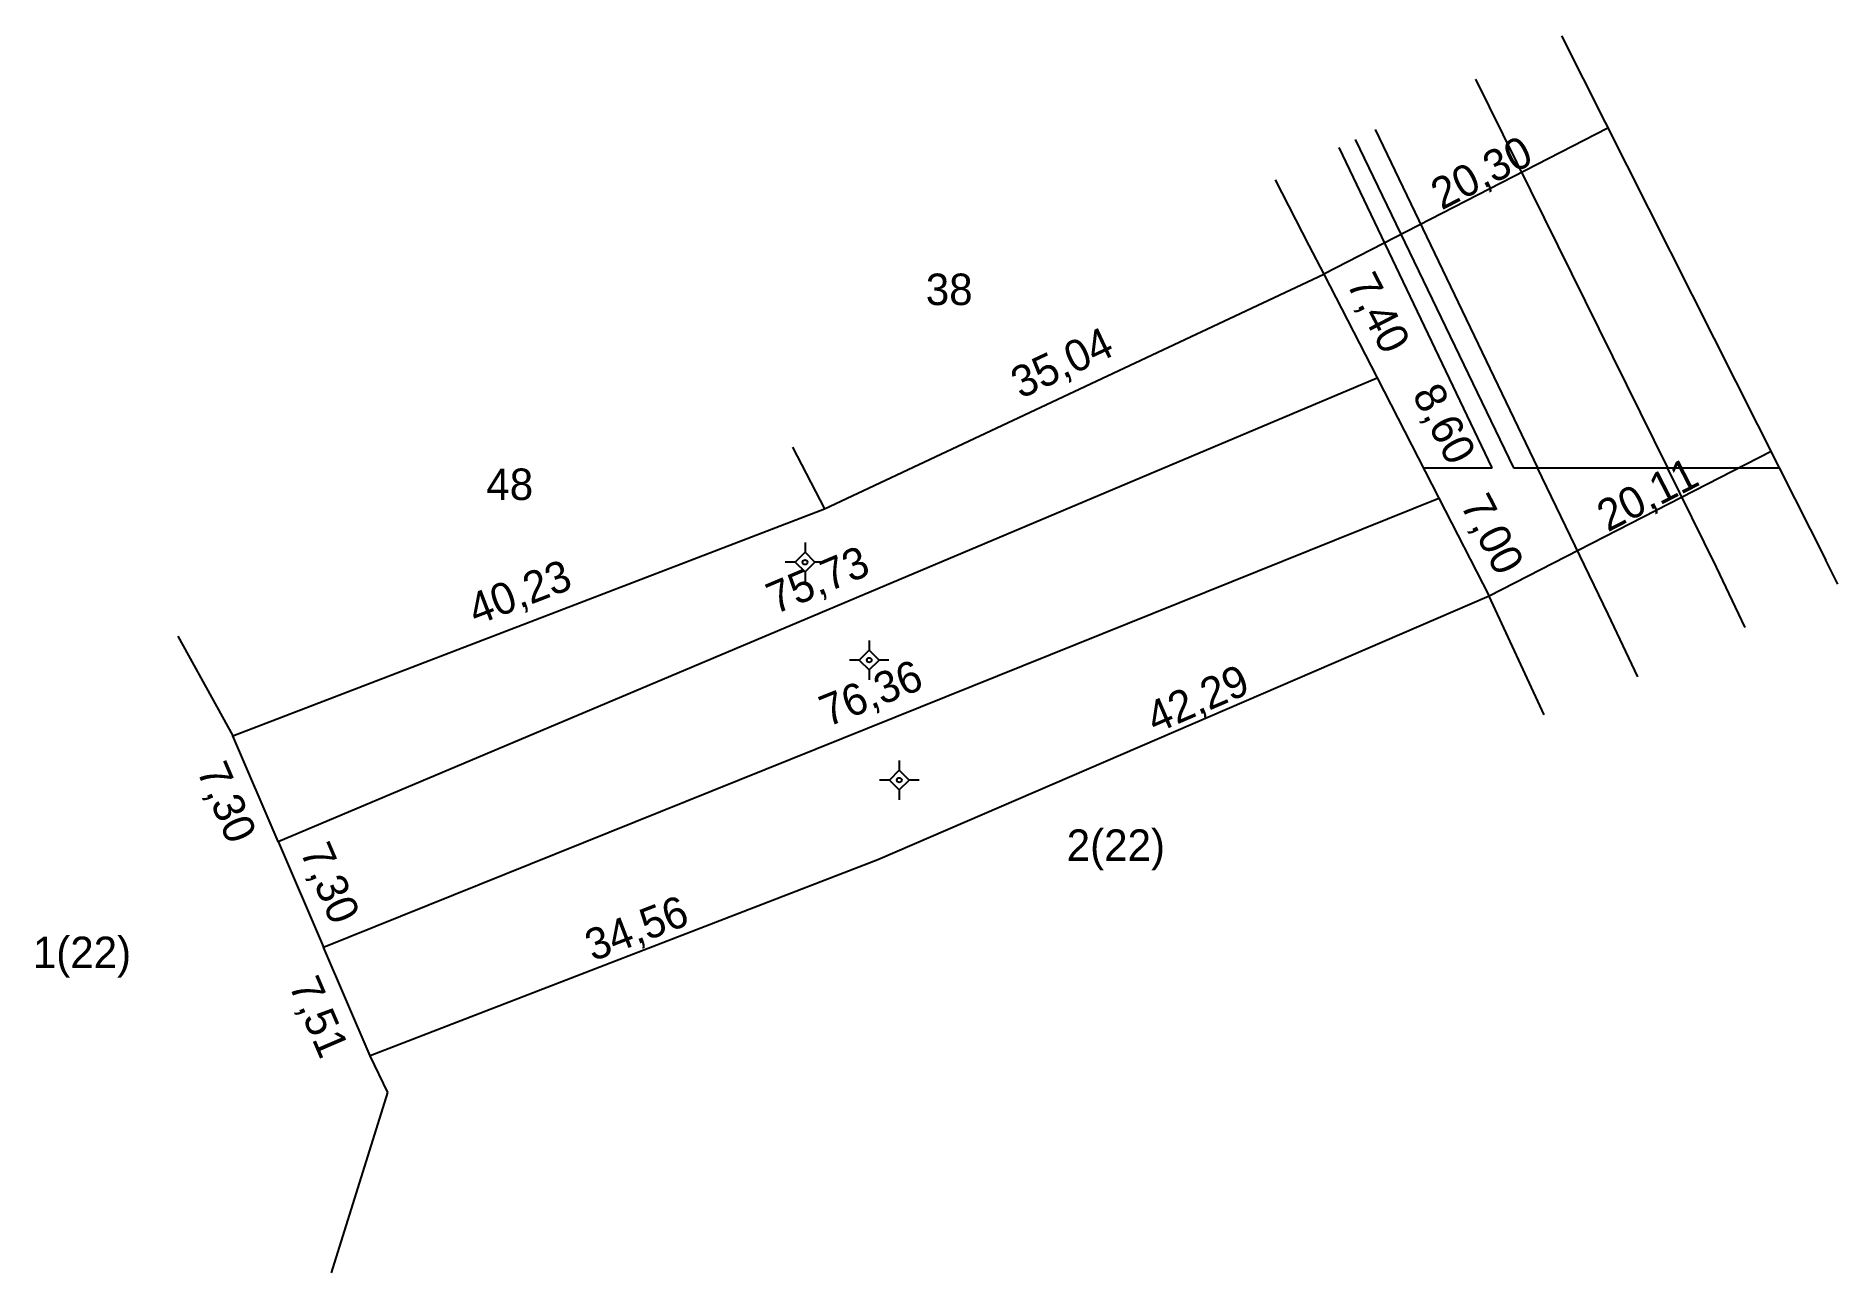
# Model space of a CAD drawing. Extents: x 536262 to 536376, y 1837949 to 1838027.
import ezdxf

# ---------------------------------------------------------------- set-up
doc = ezdxf.new("R2010")
doc.units = 0
for name, color, linetype in [('Level 10', 7, 'Continuous'), ('Level 11', 7, 'Continuous'), ('Level 13', 7, 'Continuous'), ('Level 16', 7, 'Continuous'), ('Level 22', 7, 'Continuous'), ('Level 23', 7, 'Continuous'), ('Level 32', 7, 'Continuous'), ('Level 5', 7, 'Continuous')]:
    doc.layers.add(name, color=color, linetype=linetype)

msp = doc.modelspace()

# ---------------------------------------------------------------- linework, layer by layer
at = {"layer": 'Level 10'}
for p, q in [((536277.37, 1837976.27), (536347.15, 1838005.71)), ((536347.15, 1838005.71), (536351.08, 1837998.06)), ((536280.24, 1837969.56), (536351.08, 1837998.06)), ((536277.37, 1837976.27), (536280.24, 1837969.56))]:
    msp.add_line(p, q, dxfattribs=at)
for points in [[(536277.37, 1837976.27), (536274.49, 1837982.98), (536312.05, 1837997.38), (536343.76, 1838012.29), (536347.15, 1838005.71)], [(536351.08, 1837998.06), (536354.28, 1837991.84), (536315.45, 1837975.09), (536283.2, 1837962.66), (536280.24, 1837969.56)]]:
    msp.add_lwpolyline(points, dxfattribs=at)
at = {"layer": 'Level 11'}
for p, q in [((536310.82, 1837994.63), (536310.2, 1837994)), ((536310.82, 1837995.25), (536310.82, 1837994.63)), ((536311.45, 1837994), (536310.82, 1837994.63)), ((536310.2, 1837994), (536309.57, 1837994)), ((536310.2, 1837994), (536310.82, 1837993.38)), ((536310.82, 1837993.38), (536311.45, 1837994)), ((536310.82, 1837993.38), (536310.82, 1837992.75)), ((536312.07, 1837994), (536311.45, 1837994)), ((536314.9, 1837989.03), (536314.9, 1837988.41)), ((536314.27, 1837987.78), (536313.65, 1837987.78)), ((536314.9, 1837988.41), (536314.27, 1837987.78)), ((536314.27, 1837987.78), (536314.9, 1837987.16)), ((536315.52, 1837987.78), (536314.9, 1837988.41)), ((536314.9, 1837987.16), (536315.52, 1837987.78)), ((536316.15, 1837987.78), (536315.52, 1837987.78)), ((536314.9, 1837987.16), (536314.9, 1837986.53)), ((536316.81, 1837980.79), (536316.18, 1837980.16)), ((536316.81, 1837981.41), (536316.81, 1837980.79)), ((536317.43, 1837980.16), (536316.81, 1837980.79)), ((536316.18, 1837980.16), (536315.56, 1837980.16)), ((536316.18, 1837980.16), (536316.81, 1837979.54)), ((536316.81, 1837979.54), (536317.43, 1837980.16)), ((536316.81, 1837979.54), (536316.81, 1837978.91)), ((536318.06, 1837980.16), (536317.43, 1837980.16))]:
    msp.add_line(p, q, dxfattribs=at)
for centre in [(536310.82, 1837994), (536314.9, 1837987.78), (536316.81, 1837980.16)]:
    msp.add_circle(centre, 0.15, dxfattribs=at)
at = {"layer": 'Level 16'}
for p, q in [((536358.86, 1838027.42), (536372.69, 1838000)), ((536340.67, 1838018.29), (536342.82, 1838014.12)), ((536342.82, 1838014.12), (536343.76, 1838012.29)), ((536310.03, 1838001.31), (536312.05, 1837997.38)), ((536372.69, 1838000), (536375.66, 1837994.12)), ((536376.42, 1837992.6), (536375.66, 1837994.12)), ((536357.76, 1837984.3), (536354.28, 1837991.84)), ((536271, 1837989.31), (536274.49, 1837982.98)), ((536284.33, 1837960.33), (536283.2, 1837962.66)), ((536280.74, 1837948.86), (536284.33, 1837960.33))]:
    msp.add_line(p, q, dxfattribs=at)
at = {"layer": 'Level 22'}
msp.add_line((536353.4, 1838024.68), (536365.59, 1838000), dxfattribs=at)
for points in [[(536347.03, 1838021.48), (536357.35, 1838000)], [(536363.71, 1837986.72), (536361.82, 1837990.7), (536357.35, 1838000)], [(536370.52, 1837989.86), (536368.71, 1837993.69), (536365.59, 1838000)]]:
    msp.add_lwpolyline(points, dxfattribs=at)
at = {"layer": 'Level 23'}
for p, q in [((536358.86, 1838027.42), (536372.69, 1838000)), ((536350.08, 1838000), (536354.47, 1838000)), ((536355.81, 1838000), (536372.69, 1838000)), ((536376.42, 1837992.6), (536375.66, 1837994.12))]:
    msp.add_line(p, q, dxfattribs=at)
at = {"layer": 'Level 32'}
for p, q in [((536345.75, 1838020.84), (536355.81, 1838000)), ((536354.47, 1838000), (536344.74, 1838020.33))]:
    msp.add_line(p, q, dxfattribs=at)
at = {"layer": 'Level 5'}
for p, q in [((536361.81, 1838021.57), (536343.76, 1838012.29)), ((536372.17, 1838001.04), (536354.28, 1837991.84))]:
    msp.add_line(p, q, dxfattribs=at)

# ---------------------------------------------------------------- texts
at = {"layer": 'Level 13'}
for s, p in [('38', (536318.49, 1838010.33)), ('48', (536290.58, 1837997.95)), ('2(22)', (536327.44, 1837975.03)), ('1(22)', (536261.78, 1837968.22))]:
    msp.add_text(s, height=2, dxfattribs=at).set_placement(p)
at = {"layer": 'Level 5'}
for s, rotation, p in [('20,30', 27.2223, (536351.25, 1838016.33)), ('7,40', 297.2223, (536345.18, 1838011.71)), ('35,04', 25.1828, (536324.52, 1838004.35)), ('8,60', 297.2223, (536349.35, 1838004.66)), ('20,11', 27.2227, (536361.8, 1837995.89)), ('7,00', 297.2227, (536352.41, 1837997.66)), ('75,73', 22.8745, (536308.92, 1837990.67)), ('40,23', 20.9762, (536289.92, 1837989.97)), ('76,36', 21.9175, (536312.26, 1837983.52)), ('42,29', 23.3338, (536333.06, 1837983.09)), ('7,30', 293.2019, (536272.17, 1837980.77)), ('7,30', 293.2019, (536278.73, 1837975.64)), ('34,56', 21.078, (536297.35, 1837968.63)), ('7,51', 293.2022, (536278.02, 1837967.14))]:
    msp.add_text(s, height=2, rotation=rotation, dxfattribs=at).set_placement(p)

doc.saveas('drawing.dxf')
